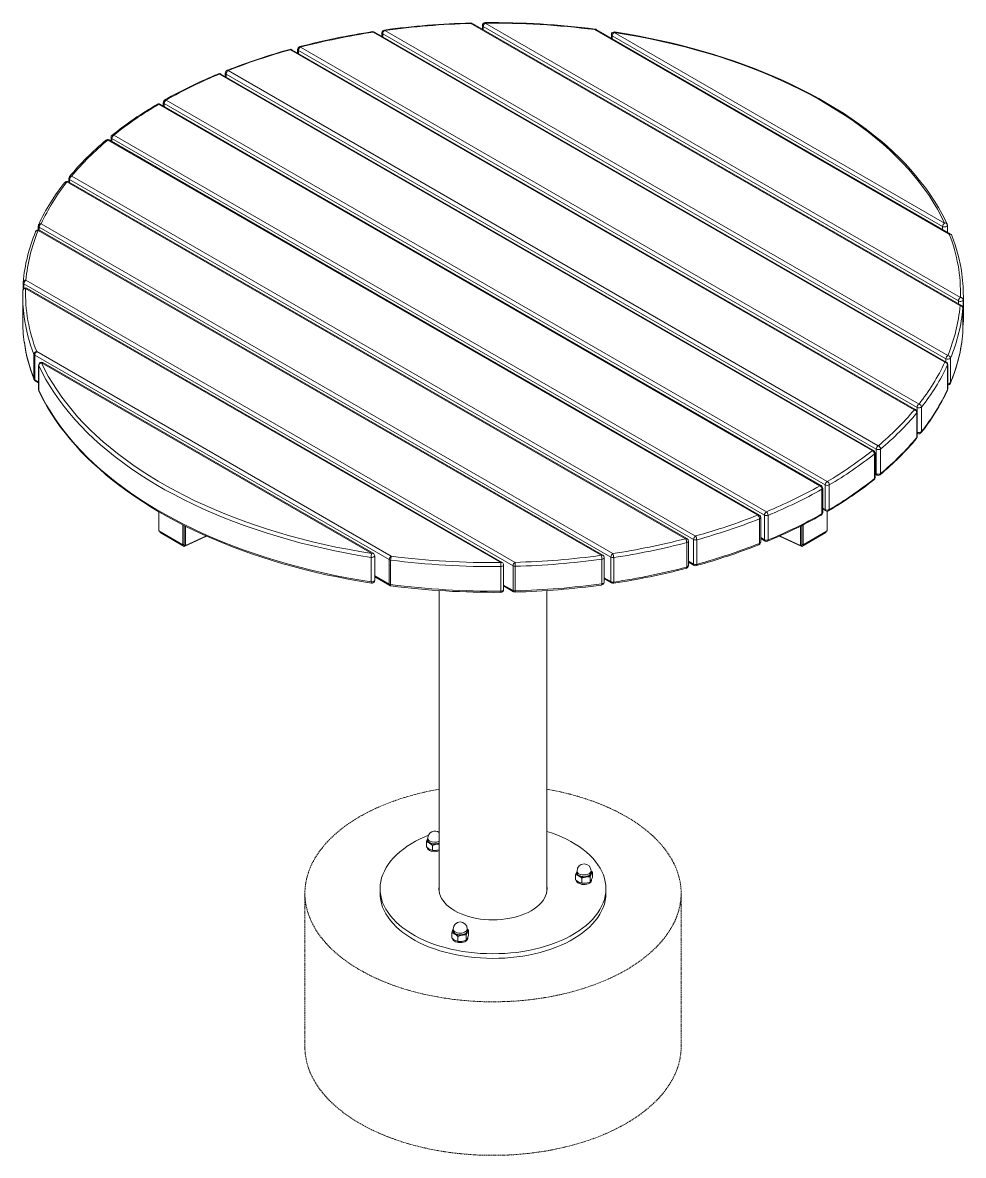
# Model space of a CAD drawing. Header units: millimetres. Extents: x -359 to 3738, y -21 to 3320.
# Drawn here: x 2723 to 3723, y 766 to 1971 of the extents above; entities that cross this region are included whole.
import ezdxf

# ---------------------------------------------------------------- set-up
doc = ezdxf.new("R2010")
doc.units = ezdxf.units.MM
doc.linetypes.add('HIDDEN', pattern=[1.905, 1.27, -0.635])
doc.layers.add('ZANO_R', color=7, linetype='Continuous', lineweight=0)
doc.layers.add('ZANO_R_przerywana', color=7, linetype='HIDDEN', lineweight=0)

msp = doc.modelspace()

# ---------------------------------------------------------------- linework, layer by layer
at = {"layer": 'ZANO_R'}
for p, q in [((3719.7, 1669.9), (3199.9, 1970)), ((3721.2, 1670), (3201.4, 1970.1)), ((3212, 1967.8), (3212, 1964)), ((3718.1, 1674.9), (3212.9, 1966.6)), ((3212.9, 1966.6), (3212.9, 1963.5)), ((3215, 1970.2), (3720.2, 1678.6)), ((3703.7, 1609.8), (3095.8, 1960.7)), ((3705.2, 1609.9), (3097.3, 1960.8)), ((3105.2, 1960), (3105.2, 1956.3)), ((3704.7, 1613.3), (3106.1, 1958.8)), ((3106.1, 1958.8), (3106.1, 1955.7)), ((3108.2, 1962.5), (3706.8, 1616.9)), ((3708.4, 1745.8), (3331.5, 1963.4)), ((3709.9, 1746), (3333, 1963.6)), ((3349.1, 1958), (3349.1, 1954.3)), ((3701.2, 1754.1), (3350, 1956.8)), ((3350, 1956.8), (3350, 1953.7)), ((3352.1, 1960.5), (3703.3, 1757.7)), ((3671.2, 1559.1), (3008, 1942)), ((3672.7, 1559.2), (3009.5, 1942.1)), ((3015.6, 1942.4), (3015.6, 1938.6)), ((3674.1, 1561.5), (3016.5, 1941.1)), ((3016.5, 1941.1), (3016.5, 1938.1)), ((3018.6, 1944.8), (3676.2, 1565.2)), ((3626.4, 1515.6), (2932.6, 1916.1)), ((3627.9, 1515.7), (2934.1, 1916.2)), ((2938.7, 1917.4), (2938.7, 1913.6)), ((3630.7, 1517.2), (2939.6, 1916.1)), ((2939.6, 1916.1), (2939.6, 1913.1)), ((2941.7, 1919.8), (3632.8, 1520.8)), ((3570.8, 1478.3), (2868, 1884)), ((3572.3, 1478.4), (2869.5, 1884.1)), ((2872.8, 1886), (2872.8, 1882.3)), ((3576.5, 1479.1), (2873.7, 1884.8)), ((2873.7, 1884.8), (2873.7, 1881.7)), ((2875.8, 1888.5), (3578.6, 1482.8)), ((3504.9, 1446.9), (2813.7, 1845.9)), ((3506.4, 1447.1), (2815.2, 1846.1)), ((2817.2, 1848.7), (2817.2, 1845)), ((3511.9, 1447), (2818.1, 1847.5)), ((2818.1, 1847.5), (2818.1, 1844.4)), ((2820.2, 1851.2), (3514, 1450.7)), ((2775.4, 1807.7), (3438.6, 1424.8)), ((3428, 1421.9), (2770.4, 1801.5)), ((3429.5, 1422.1), (2771.9, 1801.7)), ((2772.4, 1805.2), (2772.4, 1801.4)), ((3436.5, 1421.1), (2773.2, 1804)), ((2773.2, 1804), (2773.2, 1800.9)), ((3338.4, 1404.3), (2739.8, 1749.8)), ((2739.9, 1754.5), (2739.9, 1750.4)), ((3348.7, 1402.4), (2740.8, 1753.3)), ((2740.8, 1753.3), (2740.8, 1750.2)), ((3339.9, 1404.4), (2741.3, 1750)), ((2742.9, 1757), (3350.8, 1406.1)), ((3701.2, 1751), (3701.2, 1754.1)), ((3706.3, 1748), (3706.3, 1755.3)), ((2723.8, 1694.4), (2723.8, 1687.4)), ((3244.6, 1393.1), (2724.7, 1693.2)), ((2724.7, 1693.2), (2724.7, 1688.2)), ((3231.6, 1396.5), (2726.4, 1688.2)), ((2726.8, 1696.9), (3246.7, 1396.8)), ((3233.1, 1396.7), (2727.9, 1688.3)), ((2723.3, 1680.9), (2723.3, 1654.8)), ((3718.1, 1671.8), (3718.1, 1674.9)), ((3723.2, 1676.1), (3723.2, 1650)), ((3723.3, 1654.8), (3723.3, 1680.9)), ((3722.7, 1641.3), (3722.7, 1667.4)), ((3722.7, 1667.4), (3722.7, 1667.3)), ((3722.7, 1641.2), (3722.7, 1667.3)), ((3723.2, 1650), (3723.3, 1654.8)), ((3722.7, 1641.3), (3722.7, 1641.2)), ((3722.7, 1641), (3722.7, 1641.2)), ((2735.3, 1592), (2735.3, 1618.1)), ((3113, 1399.7), (2736.1, 1617.3)), ((2736.1, 1617.3), (2736.1, 1591.1)), ((2738.2, 1620.9), (3115.1, 1403.3)), ((2740.3, 1606.6), (2740.3, 1580.4)), ((2740.3, 1606.6), (2740.4, 1606.1)), ((2740.4, 1606.1), (2740.4, 1580)), ((3094.5, 1406.3), (2743.3, 1609)), ((3096, 1406.4), (2744.8, 1609.2)), ((3704.7, 1610.2), (3704.7, 1613.3)), ((3706.6, 1580.7), (3706.6, 1606.9)), ((3706.7, 1581.2), (3706.7, 1607.3)), ((3709.7, 1614.1), (3709.7, 1588)), ((2736.1, 1591.1), (2740.3, 1588.7)), ((2736.7, 1589.7), (2740.3, 1587.7)), ((2740.3, 1580.4), (2740.4, 1580)), ((3673.9, 1529.8), (3673.9, 1555.9)), ((3674.1, 1557.6), (3674.1, 1561.5)), ((3674.2, 1530.5), (3674.2, 1556.6)), ((3678.9, 1562), (3678.9, 1535.9)), ((3674.2, 1534.3), (3674.7, 1534)), ((3628.8, 1486), (3628.8, 1512.1)), ((3629.4, 1487), (3629.4, 1513.1)), ((3630.7, 1491), (3630.7, 1517.2)), ((3635.3, 1517.4), (3635.3, 1491.3)), ((3629.4, 1491.8), (3630.7, 1491)), ((3629.4, 1490.8), (3631.3, 1489.7)), ((3572.9, 1448.4), (3572.9, 1474.6)), ((3573.8, 1449.7), (3573.8, 1475.8)), ((3576.5, 1453), (3576.5, 1479.1)), ((3580.7, 1479.1), (3580.7, 1453)), ((2868.2, 1450.6), (2868.2, 1430.2)), ((3511.9, 1420.9), (3511.9, 1447)), ((3515.7, 1446.8), (3515.7, 1420.7)), ((3573.8, 1454.5), (3576.5, 1453)), ((3573.8, 1453.5), (3577.1, 1451.6)), ((3578.4, 1430.2), (3578.4, 1451.2)), ((2893.7, 1415.5), (2893.7, 1436.7)), ((2895.1, 1416.3), (2895.1, 1436)), ((2896.5, 1435.3), (2896.5, 1414.7)), ((3506.6, 1416.9), (3506.6, 1443.1)), ((3507.9, 1418.4), (3507.9, 1444.5)), ((3550.1, 1414.7), (3550.1, 1435.3)), ((3551.5, 1436), (3551.5, 1416.3)), ((3552.9, 1436.7), (3552.9, 1415.5)), ((2868.2, 1430.2), (2893.7, 1415.5)), ((2869.5, 1428.5), (2869.6, 1429.4)), ((2894.9, 1413.8), (2869.5, 1428.5)), ((2918.7, 1424.8), (2894.9, 1413.8)), ((2918.6, 1424.9), (2896.5, 1414.7)), ((3507.9, 1423.2), (3511.9, 1420.9)), ((3507.9, 1422.2), (3512.5, 1419.5)), ((3551.6, 1413.8), (3527.8, 1424.8)), ((3528, 1424.9), (3550.1, 1414.7)), ((3577.1, 1428.5), (3551.6, 1413.8)), ((3552.9, 1415.5), (3578.4, 1430.2)), ((3577.1, 1428.5), (3577, 1429.4)), ((2895.1, 1416.3), (2893.7, 1415.5)), ((2895.1, 1415.5), (2894.4, 1415.9)), ((2894.4, 1415.9), (2896.5, 1414.7)), ((2894.9, 1413.8), (2895.1, 1415.5)), ((3429.2, 1391.8), (3429.2, 1417.9)), ((3431, 1393.3), (3431, 1419.5)), ((3436.5, 1395), (3436.5, 1421.1)), ((3439.9, 1420.8), (3439.9, 1394.6)), ((3550.1, 1414.7), (3552.2, 1415.9)), ((3551.5, 1416.3), (3552.9, 1415.5)), ((3552.2, 1415.9), (3551.5, 1415.5)), ((3551.6, 1413.8), (3551.5, 1415.5)), ((3093.7, 1376), (3093.7, 1402.1)), ((3097.5, 1377.7), (3097.5, 1403.8)), ((3113, 1373.5), (3113, 1399.7)), ((3114.5, 1399.2), (3114.5, 1373.1)), ((3339.1, 1374), (3339.1, 1400.1)), ((3341.4, 1375.7), (3341.4, 1401.8)), ((3348.7, 1376.3), (3348.7, 1402.4)), ((3351.6, 1401.9), (3351.6, 1375.8)), ((3431, 1398.1), (3436.5, 1395)), ((3231.7, 1366.2), (3231.7, 1392.3)), ((3234.6, 1367.9), (3234.6, 1394.1)), ((3244.6, 1367), (3244.6, 1393.1)), ((3246.8, 1392.6), (3246.8, 1366.5)), ((3431, 1397.1), (3437.1, 1393.6)), ((3097.5, 1382.5), (3113, 1373.5)), ((3097.5, 1381.5), (3113.6, 1372.2)), ((3341.4, 1380.5), (3348.7, 1376.3)), ((3341.4, 1379.5), (3349.3, 1374.9)), ((3166.1, 1366.8), (3166.1, 1046.1)), ((3234.6, 1372.7), (3244.6, 1367)), ((3234.6, 1371.7), (3245.2, 1365.6)), ((3280.4, 1046.1), (3280.4, 1366.8)), ((3166.1, 1110.7), (3164.8, 1110.2)), ((3152.5, 1099.5), (3152.5, 1094.1)), ((3154, 1103.1), (3153.7, 1102.7)), ((3154, 1103.1), (3153.7, 1102.7)), ((3154, 1103.5), (3154, 1101.7)), ((3159.1, 1095.7), (3159.1, 1090.4)), ((3311.1, 1064.6), (3311.1, 1059.2)), ((3312.6, 1068.2), (3312.3, 1067.7)), ((3312.6, 1068.2), (3312.3, 1067.7)), ((3312.6, 1068.6), (3312.6, 1066.8)), ((3317.7, 1060.8), (3317.7, 1055.5)), ((3326.6, 1062.2), (3326.6, 1056.8)), ((3327.6, 1066.8), (3327.6, 1068.6)), ((3329, 1067.3), (3327.6, 1068.5)), ((3329, 1067.3), (3329, 1062)), ((3103.3, 1049.7), (3103.3, 1044.8)), ((3327.9, 1059), (3327.8, 1058.8)), ((3328.1, 1058.7), (3328.1, 1059.5)), ((3343.3, 1044.8), (3343.3, 1049.7)), ((3179.5, 1002.8), (3179.5, 997.4)), ((3180.9, 1006.3), (3180.6, 1005.9)), ((3180.6, 1005.9), (3180.9, 1006.3)), ((3180.9, 1006.8), (3180.9, 1004.9)), ((3194.9, 1000.4), (3194.9, 995)), ((3195.9, 1004.9), (3195.9, 1006.8)), ((3197.3, 1005.5), (3195.9, 1006.7)), ((3197.3, 1005.5), (3197.3, 1000.1)), ((3183.4, 994.6), (3182.6, 995)), ((3186, 999), (3186, 993.6)), ((3196.4, 996.9), (3196.4, 997.7))]:
    msp.add_line(p, q, dxfattribs=at)
at = {"layer": 'ZANO_R', "flags": 128}
for points in [[(3331.5, 1963.4), (3331.6, 1963.7), (3331.7, 1963.9), (3331.8, 1963.9), (3331.9, 1963.9)], [(3095.8, 1960.7), (3095.6, 1961), (3095.5, 1961.1), (3095.3, 1961.2), (3095.3, 1961.2)], [(3107.8, 1963), (3107.8, 1963), (3107.9, 1962.9), (3108.1, 1962.8), (3108.2, 1962.5)], [(3352.6, 1961), (3352.5, 1961), (3352.4, 1960.9), (3352.2, 1960.8), (3352.1, 1960.5)], [(3703.3, 1757.7), (3699.7, 1765.1), (3695.7, 1772.5), (3691.4, 1779.8), (3686.8, 1787), (3681.8, 1794.1), (3676.5, 1801.2), (3670.8, 1808.2), (3664.9, 1815.1), (3658.6, 1821.8), (3652, 1828.5), (3645.1, 1835.1), (3637.9, 1841.6), (3630.4, 1848), (3622.6, 1854.2), (3614.5, 1860.3), (3606.1, 1866.3), (3597.5, 1872.2), (3588.6, 1877.9), (3579.4, 1883.5), (3570, 1889), (3560.3, 1894.3), (3550.4, 1899.4), (3540.2, 1904.4), (3529.8, 1909.2), (3519.2, 1913.9), (3508.4, 1918.4), (3497.4, 1922.7), (3486.2, 1926.9), (3474.7, 1930.9), (3463.2, 1934.7), (3451.4, 1938.3), (3439.5, 1941.7), (3427.4, 1945), (3415.1, 1948), (3402.8, 1950.9), (3390.3, 1953.6), (3377.7, 1956.1), (3364.9, 1958.4), (3352.1, 1960.5)], [(3706, 1756.5), (3704.3, 1760.3), (3700.7, 1767.3), (3696.8, 1774.2), (3692.6, 1781.1), (3688.1, 1787.9), (3683.3, 1794.7), (3678.2, 1801.3), (3672.9, 1807.9), (3667.2, 1814.5), (3661.3, 1820.9), (3655.1, 1827.3), (3648.6, 1833.5), (3641.8, 1839.7), (3634.8, 1845.7), (3627.5, 1851.7), (3620, 1857.5), (3612.2, 1863.3), (3604.2, 1868.9), (3595.9, 1874.4), (3587.4, 1879.7), (3578.7, 1885), (3569.7, 1890.1), (3560.5, 1895.1), (3551.1, 1899.9), (3541.5, 1904.6), (3531.7, 1909.2), (3521.7, 1913.6), (3511.6, 1917.9), (3501.2, 1922), (3490.7, 1926), (3480, 1929.8), (3469.1, 1933.5), (3458.1, 1936.9), (3446.9, 1940.3), (3435.6, 1943.5), (3424.1, 1946.5), (3412.6, 1949.3), (3400.9, 1952), (3389.1, 1954.5), (3377.1, 1956.8), (3365.1, 1958.9), (3352.6, 1961)], [(3008, 1942), (3007.7, 1942.2), (3007.5, 1942.4), (3007.3, 1942.4), (3007.2, 1942.4)], [(3017.8, 1945.3), (3017.9, 1945.3), (3018.1, 1945.2), (3018.4, 1945.1), (3018.6, 1944.8)], [(3706.3, 1755.3), (3706.3, 1755.2), (3706.1, 1754.6), (3705.6, 1754.1), (3704.8, 1753.8), (3703.9, 1753.6), (3702.9, 1753.6), (3702, 1753.7), (3701.2, 1754.1)], [(3718.1, 1674.9), (3718.8, 1674.6), (3719.6, 1674.4), (3720.5, 1674.4), (3721.3, 1674.5), (3722.1, 1674.8), (3722.7, 1675.1), (3723.1, 1675.6), (3723.2, 1676.1)], [(3722.7, 1649.1), (3723.1, 1649.5), (3723.2, 1650)], [(3093.7, 1402.1), (3080.8, 1404.2), (3068, 1406.6), (3055.3, 1409.1), (3042.7, 1411.8), (3030.3, 1414.7), (3018, 1417.7), (3005.8, 1421), (2993.8, 1424.5), (2982, 1428.1), (2970.3, 1432), (2958.8, 1436), (2947.6, 1440.1), (2936.5, 1444.5), (2925.6, 1449), (2914.9, 1453.7), (2904.5, 1458.6), (2894.2, 1463.6), (2884.3, 1468.8), (2874.5, 1474.1), (2865, 1479.6), (2855.8, 1485.2), (2846.8, 1491), (2838.1, 1496.9), (2829.7, 1502.9), (2821.6, 1509.1), (2813.8, 1515.3), (2806.2, 1521.7), (2799, 1528.3), (2792, 1534.9), (2785.4, 1541.6), (2779.1, 1548.5), (2773.1, 1555.4), (2767.4, 1562.4), (2762, 1569.5), (2757, 1576.7), (2752.4, 1583.9), (2748, 1591.3), (2744, 1598.7), (2740.4, 1606.1)], [(2743.3, 1609), (2746.9, 1601.6), (2750.9, 1594.3), (2755.2, 1587), (2759.8, 1579.8), (2764.8, 1572.6), (2770.1, 1565.6), (2775.8, 1558.6), (2781.7, 1551.7), (2788, 1544.9), (2794.6, 1538.2), (2801.5, 1531.6), (2808.7, 1525.1), (2816.2, 1518.8), (2824, 1512.5), (2832.1, 1506.4), (2840.5, 1500.4), (2849.1, 1494.6), (2858, 1488.8), (2867.2, 1483.2), (2876.6, 1477.8), (2886.3, 1472.5), (2896.2, 1467.4), (2906.4, 1462.4), (2916.8, 1457.5), (2927.4, 1452.9), (2938.2, 1448.4), (2949.2, 1444), (2960.4, 1439.9), (2971.8, 1435.9), (2983.4, 1432.1), (2995.2, 1428.5), (3007.1, 1425), (3019.2, 1421.8), (3031.4, 1418.7), (3043.8, 1415.8), (3056.3, 1413.1), (3068.9, 1410.7), (3081.7, 1408.4), (3094.5, 1406.3)], [(3706.6, 1606.9), (3706.6, 1607.1), (3706.7, 1607.3)], [(2735.3, 1592), (2735.3, 1591.5), (2735.4, 1591.3)], [(2740.4, 1580), (2744, 1572.5), (2748, 1565.1), (2752.4, 1557.8), (2757, 1550.6), (2762, 1543.4), (2767.4, 1536.3), (2773.1, 1529.3), (2779.1, 1522.3), (2785.4, 1515.5), (2792, 1508.8), (2799, 1502.1), (2806.2, 1495.6), (2813.8, 1489.2), (2821.6, 1482.9), (2829.7, 1476.8), (2838.1, 1470.7), (2846.8, 1464.8), (2855.8, 1459.1), (2865, 1453.5), (2874.5, 1448), (2884.3, 1442.6), (2894.2, 1437.5), (2904.5, 1432.5), (2914.9, 1427.6), (2925.6, 1422.9), (2936.5, 1418.4), (2947.6, 1414), (2958.8, 1409.8), (2970.3, 1405.8), (2982, 1402), (2993.8, 1398.3), (3005.8, 1394.9), (3018, 1391.6), (3030.3, 1388.5), (3042.7, 1385.6), (3055.3, 1382.9), (3068, 1380.4), (3080.8, 1378.1), (3093.7, 1376)], [(2740.4, 1580), (2740.4, 1579.5), (2740.6, 1579.2)], [(2740.6, 1579.2), (2742.3, 1575.5), (2745.9, 1568.5), (2749.8, 1561.5), (2754, 1554.6), (2758.5, 1547.8), (2763.3, 1541.1), (2768.4, 1534.4), (2773.7, 1527.8), (2779.4, 1521.3), (2785.3, 1514.8), (2791.5, 1508.5), (2798, 1502.2), (2804.8, 1496.1), (2811.8, 1490), (2819, 1484), (2826.6, 1478.2), (2834.4, 1472.5), (2842.4, 1466.9), (2850.7, 1461.4), (2859.2, 1456), (2867.9, 1450.7), (2876.9, 1445.6), (2886.1, 1440.6), (2895.4, 1435.8), (2905, 1431.1), (2914.8, 1426.5), (2924.8, 1422.1), (2935, 1417.8), (2945.4, 1413.7), (2955.9, 1409.7), (2966.6, 1405.9), (2977.5, 1402.3), (2988.5, 1398.8), (2999.7, 1395.4), (3011, 1392.3), (3022.5, 1389.3), (3034, 1386.4), (3045.7, 1383.7), (3057.5, 1381.3), (3069.4, 1378.9), (3081.4, 1376.8), (3094, 1374.7)], [(3706.4, 1579.9), (3706.5, 1580.3), (3706.6, 1580.7)], [(3706.7, 1581.2), (3706.6, 1581), (3706.6, 1580.7)], [(3709.6, 1587.2), (3709.6, 1587.5), (3709.7, 1588)], [(3674.2, 1534.5), (3674.4, 1534.2), (3674.7, 1534), (3674.7, 1534)], [(3515.7, 1420.7), (3515.7, 1420.2), (3515.6, 1419.8), (3515.4, 1419.5), (3515.2, 1419.4), (3515.1, 1419.3)], [(3093.7, 1402.1), (3094.7, 1402.1), (3095.6, 1402.2), (3096.5, 1402.5), (3097.1, 1402.9), (3097.4, 1403.5), (3097.5, 1403.8)], [(3341.4, 1401.8), (3341.4, 1401.8), (3341.3, 1401.3), (3341, 1400.9), (3340.5, 1400.6), (3339.8, 1400.3), (3339.1, 1400.1)], [(3234.6, 1394.1), (3234.6, 1393.9), (3234.4, 1393.4), (3234, 1393), (3233.3, 1392.6), (3232.5, 1392.4), (3231.7, 1392.3)], [(3428.7, 1390.4), (3428.9, 1390.5), (3429, 1390.7), (3429.1, 1391), (3429.2, 1391.3), (3429.2, 1391.8)], [(3429.2, 1391.8), (3429.8, 1392), (3430.4, 1392.3), (3430.7, 1392.6), (3430.9, 1393), (3431, 1393.3)], [(3439.9, 1394.6), (3439.9, 1394.2), (3439.8, 1393.8), (3439.7, 1393.5), (3439.5, 1393.4), (3439.4, 1393.3)], [(3093.7, 1376), (3094.7, 1376), (3095.6, 1376.1), (3096.5, 1376.4), (3097.1, 1376.8), (3097.4, 1377.3), (3097.5, 1377.7)], [(3341.4, 1375.7), (3341.4, 1375.7), (3341.3, 1375.2), (3341, 1374.8), (3340.5, 1374.4), (3339.8, 1374.2), (3339.1, 1374)], [(3231.7, 1366.2), (3232.5, 1366.3), (3233.3, 1366.5), (3234, 1366.8), (3234.4, 1367.3), (3234.6, 1367.8), (3234.6, 1367.9)], [(3242.3, 981.3), (3248.7, 982), (3255, 982.9), (3261.2, 984), (3267.4, 985.3), (3273.3, 986.8), (3279.2, 988.4), (3284.8, 990.3), (3290.3, 992.3), (3295.6, 994.5), (3300.7, 996.8), (3305.5, 999.3), (3310.1, 1001.9), (3314.5, 1004.7), (3318.6, 1007.6), (3322.4, 1010.7), (3325.9, 1013.8), (3329.1, 1017.1), (3332, 1020.5), (3334.6, 1023.9), (3336.9, 1027.4), (3338.8, 1031), (3340.4, 1034.6), (3341.7, 1038.3), (3342.5, 1042), (3343.1, 1045.8), (3343.3, 1049.5), (3343.1, 1053.3), (3342.6, 1057), (3341.8, 1060.7), (3340.6, 1064.4), (3339, 1068.1), (3337.1, 1071.6), (3334.9, 1075.2), (3332.4, 1078.6), (3329.5, 1082), (3326.3, 1085.3), (3322.8, 1088.4), (3319.1, 1091.5), (3315, 1094.4), (3310.7, 1097.2), (3306.1, 1099.9), (3301.3, 1102.4), (3296.2, 1104.8), (3291, 1107), (3285.5, 1109), (3280.4, 1110.7)], [(3154.6, 1106.5), (3151, 1105), (3145.9, 1102.7), (3141, 1100.2), (3136.4, 1097.5), (3132.1, 1094.8), (3128, 1091.8), (3124.2, 1088.8), (3120.7, 1085.6), (3117.5, 1082.4), (3114.5, 1079), (3112, 1075.6), (3109.7, 1072.1), (3107.8, 1068.5), (3106.2, 1064.8), (3104.9, 1061.2), (3104, 1057.4), (3103.5, 1053.7), (3103.3, 1050), (3103.4, 1046.2), (3104, 1042.5), (3104.8, 1038.8), (3106, 1035.1), (3107.6, 1031.4), (3109.5, 1027.8), (3111.7, 1024.3), (3114.2, 1020.9), (3117.1, 1017.5), (3120.3, 1014.2), (3123.8, 1011), (3127.5, 1008), (3131.6, 1005.1), (3135.9, 1002.3), (3140.5, 999.6), (3145.3, 997.1), (3150.4, 994.7), (3155.6, 992.5), (3161.1, 990.5), (3166.7, 988.6), (3172.6, 987), (3178.5, 985.5), (3184.6, 984.2), (3190.8, 983), (3197.1, 982.1), (3203.5, 981.4), (3209.9, 980.9), (3216.4, 980.6), (3222.9, 980.5), (3229.4, 980.6), (3235.9, 980.8), (3242.3, 981.3)], [(3152.5, 1099.5), (3155, 1098.6), (3155.8, 1098.2)], [(3166.1, 1097.9), (3166, 1097.8), (3164.5, 1097.4), (3162.9, 1097.1), (3161.2, 1097), (3159.6, 1097.1), (3158, 1097.5), (3156.6, 1098), (3155.4, 1098.7), (3154.5, 1099.5), (3153.9, 1100.4), (3153.7, 1101.3), (3153.8, 1102.3), (3154, 1102.6)], [(3154, 1101.7), (3154, 1101.6), (3154.2, 1100.6), (3154.7, 1099.7), (3155.6, 1099), (3156.8, 1098.3), (3158.1, 1097.8), (3159.6, 1097.5), (3161.2, 1097.3), (3162.9, 1097.4), (3164.4, 1097.7), (3165.8, 1098.2), (3166.1, 1098.3)], [(3155.8, 1098.2), (3158.3, 1096.4), (3159.1, 1095.7)], [(3159.1, 1095.7), (3161.2, 1096.5), (3163.5, 1097)], [(3155.8, 1091.7), (3155, 1092.2), (3152.5, 1094.1)], [(3157.5, 1090.9), (3157.1, 1091), (3155.8, 1091.7)], [(3159.1, 1090.4), (3158.3, 1090.6), (3155.8, 1091.7)], [(3166.1, 1091.1), (3165.8, 1091), (3163.5, 1090.5)], [(3311.1, 1064.6), (3312.7, 1064.1), (3314.4, 1063.3)], [(3322.1, 1062.2), (3320.4, 1062.1), (3318.7, 1062.1), (3317.1, 1062.4), (3315.6, 1062.9), (3314.4, 1063.5), (3313.4, 1064.3), (3312.7, 1065.2), (3312.4, 1066)], [(3327.6, 1068.6), (3327.5, 1068.1), (3327.1, 1067.2), (3326.4, 1066.3), (3325.5, 1065.6), (3324.2, 1065), (3322.8, 1064.6), (3321.2, 1064.3), (3319.6, 1064.3), (3318, 1064.4), (3316.5, 1064.8), (3315.1, 1065.3), (3314, 1066), (3313.2, 1066.8), (3312.7, 1067.7), (3312.6, 1068.6)], [(3312.6, 1066.8), (3312.6, 1066.3), (3312.9, 1065.4), (3313.6, 1064.6), (3314.6, 1063.8), (3315.8, 1063.2), (3317.2, 1062.7), (3318.8, 1062.5), (3320.4, 1062.4), (3322, 1062.6)], [(3322.1, 1062.1), (3318.7, 1061.2), (3317.7, 1060.8)], [(3322, 1062.6), (3323.5, 1062.9), (3324.9, 1063.4), (3326, 1064.1), (3326.8, 1064.9), (3327.4, 1065.8), (3327.6, 1066.7), (3327.6, 1066.8)], [(3327.8, 1066), (3327.6, 1065.6), (3327.1, 1064.6), (3326.2, 1063.8), (3325, 1063.1), (3323.6, 1062.6), (3322.1, 1062.2)], [(3326.6, 1062.2), (3323.3, 1062.2), (3322.1, 1062.1)], [(3326.6, 1062.2), (3327.2, 1063.9), (3327.8, 1065.4)], [(3329, 1062), (3328.4, 1060.3), (3327.8, 1058.8)], [(3166.1, 1053.4), (3166, 1052.3), (3165.8, 1049.7), (3166, 1047.1), (3166.5, 1044.5), (3167.4, 1041.9), (3168.6, 1039.4), (3170.2, 1037), (3172.1, 1034.6), (3174.3, 1032.3), (3176.9, 1030.2), (3179.7, 1028.1), (3182.7, 1026.2), (3186, 1024.5), (3189.6, 1022.8), (3193.4, 1021.4), (3197.3, 1020.1), (3201.4, 1019), (3205.6, 1018.1), (3210, 1017.4), (3214.4, 1016.9), (3218.9, 1016.6), (3223.4, 1016.5), (3227.9, 1016.7), (3232.4, 1017)], [(3166.1, 1048.5), (3166, 1047.4), (3166, 1047.3)], [(3232.4, 1017), (3236.8, 1017.5), (3241.2, 1018.2), (3245.4, 1019.1), (3249.5, 1020.2), (3253.4, 1021.5), (3257.2, 1022.9), (3260.7, 1024.5), (3264, 1026.3), (3267.1, 1028.2), (3269.9, 1030.3), (3272.4, 1032.5), (3274.6, 1034.7), (3276.5, 1037.1), (3278, 1039.6), (3279.2, 1042.1), (3280.1, 1044.6), (3280.6, 1047.2), (3280.8, 1049.8), (3280.6, 1052.4), (3280.4, 1053.4)], [(3280.6, 1047.3), (3280.6, 1047.5), (3280.4, 1048.5)], [(3328.1, 1058.7), (3328, 1058.2), (3327.6, 1057.2), (3326.9, 1056.3), (3325.8, 1055.5), (3324.5, 1054.9), (3322.9, 1054.4), (3321.3, 1054.1), (3319.5, 1054.1), (3317.8, 1054.3), (3316.2, 1054.7), (3314.8, 1055.2), (3313.6, 1056), (3312.8, 1056.8), (3312.2, 1057.8), (3312.1, 1058.3)], [(3317.7, 1055.5), (3316.1, 1056), (3314.4, 1056.8)], [(3317.7, 1055.5), (3318.7, 1055.4), (3322.1, 1055.6)], [(3322.7, 1055.7), (3321.3, 1055.5), (3320.8, 1055.4)], [(3322.1, 1055.6), (3323.3, 1055.8), (3326.6, 1056.8)], [(3103.3, 1044.8), (3103.4, 1041.3), (3104, 1037.6), (3104.8, 1033.9), (3106, 1030.2), (3107.6, 1026.5), (3109.5, 1022.9), (3111.7, 1019.4), (3114.2, 1016), (3117.1, 1012.6), (3120.3, 1009.3), (3123.8, 1006.1), (3127.5, 1003.1), (3131.6, 1000.2), (3135.9, 997.4), (3140.5, 994.7), (3145.3, 992.2), (3150.4, 989.8), (3155.6, 987.6), (3161.1, 985.6), (3166.7, 983.7), (3172.6, 982.1), (3178.5, 980.6), (3184.6, 979.3), (3190.8, 978.2), (3197.1, 977.2), (3203.5, 976.5), (3209.9, 976), (3216.4, 975.7), (3222.9, 975.6), (3229.4, 975.7), (3235.9, 975.9), (3242.3, 976.4)], [(3242.3, 976.4), (3248.7, 977.1), (3255, 978), (3261.2, 979.1), (3267.4, 980.4), (3273.3, 981.9), (3279.2, 983.5), (3284.8, 985.4), (3290.3, 987.4), (3295.6, 989.6), (3300.7, 991.9), (3305.5, 994.4), (3310.1, 997), (3314.5, 999.8), (3318.6, 1002.7), (3322.4, 1005.8), (3325.9, 1008.9), (3329.1, 1012.2), (3332, 1015.6), (3334.6, 1019), (3336.9, 1022.5), (3338.8, 1026.1), (3340.4, 1029.7), (3341.7, 1033.4), (3342.5, 1037.1), (3343.1, 1040.9), (3343.3, 1044.6), (3343.3, 1044.8)], [(3179.5, 1002.8), (3180.3, 1005.2), (3180.6, 1005.9)], [(3179.5, 1002.8), (3181.1, 1002.3), (3182.7, 1001.5)], [(3195.9, 1005.8), (3196.1, 1005), (3196, 1004), (3195.6, 1003.1), (3194.8, 1002.2), (3193.8, 1001.5), (3192.4, 1000.9), (3190.9, 1000.5), (3189.3, 1000.3), (3187.6, 1000.3), (3186, 1000.5), (3184.4, 1000.9), (3183.1, 1001.4), (3182, 1002.2), (3181.2, 1003), (3180.7, 1004), (3180.6, 1004.9), (3180.9, 1005.9), (3180.9, 1005.9)], [(3195.6, 1005.6), (3195, 1004.8), (3194.1, 1004), (3193, 1003.3), (3191.6, 1002.8), (3190.1, 1002.5), (3188.4, 1002.4), (3186.8, 1002.5), (3185.3, 1002.8), (3183.9, 1003.3), (3182.7, 1003.9), (3181.8, 1004.7), (3181.2, 1005.6), (3180.9, 1006.5), (3180.9, 1006.8)], [(3180.9, 1004.9), (3181, 1004.2), (3181.4, 1003.3), (3182.2, 1002.5), (3183.3, 1001.8), (3184.6, 1001.2), (3186, 1000.8), (3187.6, 1000.6), (3189.3, 1000.6), (3190.8, 1000.8), (3192.3, 1001.2), (3193.6, 1001.8), (3194.6, 1002.5), (3195.4, 1003.4), (3195.8, 1004.3), (3195.9, 1004.9)], [(3186, 999), (3188.2, 999.7), (3190.4, 1000.3)], [(3194.9, 1000.4), (3195.8, 1002.8), (3196.1, 1003.5)], [(3195.9, 1006.8), (3195.9, 1006.6), (3195.6, 1005.6)], [(3196.1, 1003.5), (3197, 1005.1), (3197.3, 1005.5)], [(3197.3, 1000.1), (3197, 999.3), (3196.1, 997)], [(3196.1, 995.7), (3195.5, 994.8), (3194.5, 993.9), (3193.3, 993.2), (3191.8, 992.7), (3190.2, 992.4), (3188.4, 992.3), (3186.7, 992.4), (3185.1, 992.7), (3183.6, 993.2), (3182.3, 993.9), (3181.3, 994.7), (3180.7, 995.6), (3180.4, 996.6), (3180.4, 996.9)], [(3186, 993.6), (3184.4, 994.1), (3182.7, 994.9)], [(3191.1, 993.9), (3190.2, 993.7), (3189.1, 993.6)], [(3194.9, 995), (3192.7, 994.2), (3190.4, 993.7)], [(3196.1, 997), (3195.8, 996.4), (3194.9, 995)], [(3196.4, 998.2), (3196.4, 998), (3196.1, 997)], [(3196.4, 996.9), (3196.4, 996.7), (3196.1, 995.7)]]:
    msp.add_lwpolyline(points, dxfattribs=at)
at = {"layer": 'ZANO_R'}
for centre, radius, start, end in [((3222.5, 1124.8), 846, 91.5361, 97.7919), ((3222.5, 1127.6), 842.7, 91.5349, 97.793), ((3199.9, 1967.5), 3, 60.0027, 91.5583), ((3198.6, 1970.1), 1.27, 355.8663, 21.0332), ((3200.8, 1968.7), 1.51, 65.6938, 125.6163), ((3215, 1967.8), 3, 90.5537, 180), ((3213.4, 1967.9), 1.48, 184.9716, 246.348), ((3217.5, 1966.4), 4.61, 122.6059, 177.3942), ((3223.6, 1118.5), 852.4, 82.7012, 90.5794), ((3211.6, 1970.3), 3.38, 358.3473, 7.6862), ((3223.5, 1120.5), 849.8, 82.7033, 90.5775), ((3331.5, 1961), 3, 60.0027, 82.664), ((3210.7, 1203.2), 766.8, 98.6561, 104.5694), ((3211, 1204.5), 764.9, 98.6604, 104.5646), ((3095.8, 1958.2), 3, 60.0027, 98.7126), ((3096.7, 1959.5), 1.51, 65.6945, 125.6157), ((3108.2, 1960), 3, 97.8243, 180), ((3106.7, 1960.2), 1.5, 185.5527, 245.7664), ((3110.7, 1958.6), 4.61, 122.6057, 177.3944), ((3332.4, 1962.2), 1.51, 65.6953, 125.6149), ((3352.1, 1958), 3, 81.1951, 180), ((3350.5, 1958.1), 1.45, 184.2352, 247.0836), ((3354.6, 1956.6), 4.61, 122.606, 177.394), ((3180.9, 1312.5), 653.4, 105.417, 111.5744), ((3181.8, 1312.4), 653.2, 105.4295, 111.5613), ((3008, 1939.5), 3, 60.0027, 105.508), ((3008.9, 1940.7), 1.51, 65.6943, 125.6158), ((3018.6, 1942.4), 3, 104.6236, 180), ((3017, 1942.5), 1.46, 184.4695, 246.8508), ((3021.1, 1940.9), 4.61, 122.6059, 177.3944), ((3133.6, 1427.5), 529.1, 112.4681, 119.3532), ((3135.1, 1426.9), 529.5, 112.4895, 119.3305), ((2932.6, 1913.6), 3, 60.0027, 112.6011), ((2931.8, 1915.3), 1.16, 43.5323, 105.4903), ((2933.5, 1914.9), 1.51, 65.6943, 125.6157), ((2941.7, 1917.4), 3, 111.6473, 180), ((2940.2, 1917.5), 1.48, 185.0578, 246.261), ((2944.2, 1915.9), 4.61, 122.6058, 177.3944), ((2940.9, 1919.1), 1.12, 41.7909, 104.2101), ((3073.5, 1530.7), 409.6, 120.3624, 128.5418), ((3075.2, 1530.7), 409.6, 120.3916, 128.5103), ((2868, 1881.5), 3, 60.0027, 120.5495), ((2867.1, 1882.8), 1.46, 53.4136, 116.5571), ((2868.9, 1882.8), 1.51, 65.6946, 125.6156), ((2875.8, 1886), 3, 119.4512, 180), ((2874.3, 1886.2), 1.51, 185.6544, 245.6662), ((2878.3, 1884.6), 4.61, 122.6059, 177.3944), ((2874.9, 1887.3), 1.48, 53.7157, 113.6864), ((3007.7, 1610.4), 306.2, 129.7683, 140.0226), ((3009.1, 1611.4), 305.2, 129.7996, 139.9869), ((2813.7, 1843.5), 3, 60.0027, 130.0201), ((2812.9, 1844.3), 1.85, 62.9141, 126.071), ((2814.6, 1844.7), 1.51, 65.6943, 125.6158), ((2820.2, 1848.7), 3, 128.6795, 180), ((2818.6, 1848.9), 1.47, 184.7218, 246.5987), ((2822.7, 1847.3), 4.61, 122.6057, 177.3944), ((2819.3, 1849.6), 1.84, 62.5223, 124.0499), ((2774.6, 1805.7), 2.15, 69.5207, 136.375), ((2777.8, 1803.8), 4.61, 122.6059, 177.3941), ((2946.2, 1659.9), 227.3, 141.6429, 155.0462), ((2946.8, 1662), 224.9, 141.659, 155.0228), ((2770.4, 1799.1), 3, 60.0027, 141.9416), ((2769.7, 1799.5), 2.19, 70.503, 138.0285), ((2771.3, 1800.3), 1.51, 65.6953, 125.6149), ((2775.4, 1805.2), 3, 140.2191, 180), ((2773.8, 1805.3), 1.48, 184.982, 246.3376), ((2902.7, 1679.4), 179.5, 157.3661, 175.1307), ((2902.4, 1681.9), 176.2, 157.35, 175.1395), ((2739.8, 1747.4), 3, 60.0027, 157.5919), ((2739.2, 1747.4), 2.45, 76.4386, 153.9722), ((2740.7, 1748.6), 1.51, 65.6939, 125.6163), ((2742.9, 1754.5), 3, 155.3052, 180), ((2741.4, 1754.6), 1.43, 183.9312, 247.3903), ((2742.4, 1754.6), 2.49, 76.9716, 150.4214), ((2745.4, 1753.1), 4.61, 122.6056, 177.3947), ((3705.8, 1753.8), 4.61, 122.606, 177.394), ((3703.9, 1755.4), 2.4, 28.2931, 104.6265), ((3703.3, 1755.3), 3, 0, 24.9285), ((3709.3, 1744.6), 1.51, 65.6953, 125.6149), ((3708.9, 1743.3), 2.55, 26.3628, 101.5453), ((3548.3, 1682.9), 172, 358.5418, 21.4383), ((3708.4, 1743.4), 3, 21.1219, 60.0027), ((3547.6, 1680.4), 175.6, 7.7248, 21.3867), ((3555.8, 1680.9), 167.5, 358.3525, 7.8376), ((2726.4, 1685.7), 3, 60.0027, 178.3388), ((2726.1, 1685.5), 2.74, 84.1235, 173.6841), ((2726.8, 1694.4), 3, 175.3333, 180), ((2725.3, 1694.6), 1.49, 185.3652, 245.9544), ((2726.5, 1694.2), 2.71, 83.1541, 169.6736), ((2729.3, 1693), 4.61, 122.6058, 177.3945), ((2898.3, 1683.8), 172, 178.5419, 201.4383), ((2727.2, 1687), 1.51, 65.6934, 125.6168), ((2890.8, 1680.9), 167.5, 178.3525, 187.8376), ((3722.7, 1674.7), 4.61, 122.6059, 177.3942), ((3720.4, 1675.8), 2.8, 6.3794, 94.4849), ((3544.2, 1684.8), 176.2, 337.3499, 355.1396), ((3546.1, 1682.4), 177.3, 337.3499, 355.1395), ((3720.6, 1668.6), 1.51, 65.6938, 125.6163), ((3719.9, 1667), 2.85, 6.4109, 93.2166), ((3719.7, 1667.4), 3, 0, 60.0027), ((2891, 1654.8), 167.7, 180.0117, 188.2321), ((2901, 1682.6), 177.9, 187.9295, 201.2765), ((3543.9, 1656.3), 179.5, 337.3662, 355.1305), ((3546.1, 1656.2), 177.3, 337.3499, 355.1395), ((3720.2, 1650), 3, 327.0951, 358.3388), ((3719.7, 1641.3), 3, 355.3333, 0), ((2901.7, 1656.7), 178.5, 188.3313, 201.2552), ((2897.2, 1654.8), 173.8, 188.0294, 201.4448), ((2738.4, 1617.8), 3.18, 94.1528, 173.8269), ((2736.9, 1618.8), 1.78, 204.3665, 242.799), ((2740.7, 1617), 4.61, 122.6056, 177.3944), ((3709.3, 1613.1), 4.61, 122.6057, 177.3944), ((3706.5, 1613.7), 3.2, 6.1275, 85.2186), ((2743.3, 1606.6), 3, 60.0027, 180), ((2743.6, 1605.8), 3.26, 96.0416, 173.9775), ((2744.2, 1607.8), 1.51, 65.6935, 125.6166), ((3499.8, 1704.7), 224.9, 321.6589, 335.0228), ((3501.4, 1702.4), 226.3, 321.659, 335.0227), ((3704.5, 1608.5), 1.51, 65.6945, 125.6157), ((3703.3, 1606.5), 3.25, 6.0325, 84.078), ((3706.7, 1616.6), 3.9, 238.4427, 320.119), ((3703.7, 1607.3), 3, 0, 60.0027), ((2736.9, 1592.7), 1.78, 204.3665, 242.799), ((2738.2, 1592.3), 3, 201.1219, 240.0027), ((2737.5, 1590.9), 1.44, 172.7466, 235.9427), ((2743.3, 1580.4), 3, 180, 204.9285), ((3500.3, 1675.8), 227.3, 321.643, 335.0461), ((3501.4, 1676.3), 226.3, 321.659, 335.0227), ((3703.7, 1581.2), 3, 335.3052, 0), ((3707, 1589.9), 3.29, 263.2083, 323.9344), ((3706.8, 1588.4), 3, 267.5508, 337.5919), ((3437.5, 1755.3), 305.2, 309.7996, 319.9869), ((3438.8, 1753.3), 307.1, 309.7996, 319.9868), ((3672.1, 1557.9), 1.51, 65.6943, 125.6158), ((3670.3, 1555.6), 3.64, 5.0413, 75.3537), ((3671.2, 1556.6), 3, 0, 60.0027), ((3673.1, 1556.7), 1.17, 318.3074, 358.6161), ((3678.7, 1561.3), 4.61, 122.6059, 177.3944), ((3676.1, 1565.2), 4.21, 240.5747, 311.4493), ((3675.3, 1561.7), 3.59, 5.1888, 76.4855), ((3671.2, 1530.5), 3, 320.2191, 0), ((3673.1, 1530.5), 1.17, 318.3074, 358.6161), ((3676.1, 1539.1), 4.22, 243.3596, 311.3586), ((3676.2, 1536.6), 3, 240.0027, 321.9416), ((3677.1, 1535.9), 1.81, 322.6114, 1.1637), ((3635.3, 1516.9), 4.61, 122.6058, 177.3944), ((3631.3, 1517.1), 4.01, 3.9673, 67.5836), ((3438.9, 1725.3), 306.2, 309.7683, 320.0226), ((3438.8, 1727.2), 307.1, 309.7996, 319.9868), ((3672.1, 1529.7), 1.79, 321.0675, 1.3117), ((3371.4, 1836.1), 409.6, 300.3916, 308.5102), ((3372.3, 1834.6), 412.1, 300.3916, 308.5102), ((3627.3, 1514.3), 1.51, 65.6943, 125.6157), ((3624.8, 1511.8), 4.07, 3.8012, 66.3938), ((3626.4, 1513.1), 3, 0, 60.0027), ((3628.1, 1513.2), 1.31, 304.4935, 357.0607), ((3632.8, 1521.1), 4.44, 241.8548, 304.2134), ((3581.1, 1478.9), 4.61, 122.6059, 177.3944), ((3576.2, 1478.9), 4.57, 2.6858, 58.0441), ((3373.1, 1805), 409.5, 300.3622, 308.5421), ((3372.3, 1808.4), 412.1, 300.3916, 308.5102), ((3626.4, 1487), 3, 308.6795, 0), ((3627.2, 1485.9), 1.63, 310.9342, 3.4431), ((3628.1, 1487.1), 1.31, 304.4935, 357.0607), ((3632.8, 1494.9), 4.44, 241.8548, 304.2134), ((3632.2, 1490.9), 1.5, 174.2603, 234.4279), ((3632.8, 1492.3), 3, 240.0027, 310.0201), ((3633.7, 1491.2), 1.65, 311.9957, 3.1739), ((3311.5, 1939.9), 529.5, 292.4895, 299.3305), ((3312, 1939), 532.7, 292.4895, 299.3305), ((3571.7, 1477), 1.51, 65.6946, 125.6156), ((3568.3, 1474.4), 4.66, 2.5255, 56.74), ((3570.8, 1475.8), 3, 0, 60.0027), ((3572.4, 1475.9), 1.45, 292.0569, 355.7754), ((3578.6, 1483.2), 4.6, 242.5773, 297.7887), ((3264.8, 2054.4), 653.1, 285.4294, 291.5613), ((3505.7, 1445.7), 1.51, 65.6943, 125.6158), ((3501, 1442.9), 5.58, 1.3818, 45.9634), ((3504.9, 1444.5), 3, 0, 60.0027), ((3516.5, 1446.8), 4.61, 122.6057, 177.3944), ((3514, 1451.2), 4.69, 242.9004, 291.7784), ((3510.3, 1446.7), 5.43, 1.5176, 47.4366), ((3312.9, 1908.2), 529.1, 292.4681, 299.3532), ((3312, 1912.8), 532.7, 292.4895, 299.3305), ((3570.8, 1449.7), 3, 299.4512, 0), ((3571.5, 1448.3), 1.43, 303.7599, 7.48), ((3572.4, 1449.8), 1.45, 292.0569, 355.7754), ((3578.6, 1457), 4.6, 242.5773, 297.7887), ((3578, 1452.8), 1.53, 174.8875, 233.8), ((3578.6, 1454.2), 3, 240.0027, 300.5495), ((3579.2, 1452.8), 1.52, 305.9361, 5.4594), ((3265.1, 2054.2), 657.1, 285.4295, 291.5613), ((3506.1, 1444.8), 1.74, 283.8511, 351.4675), ((3235.6, 2162.3), 764.9, 278.6604, 284.5647), ((3428.9, 1420.7), 1.51, 65.6953, 125.6149), ((3421.8, 1417.8), 7.4, 0.5247, 33.5839), ((3428, 1419.5), 3, 0, 60.0027), ((3441.1, 1420.9), 4.61, 122.6059, 177.3941), ((3432.8, 1420.7), 7.07, 0.616, 35.2943), ((3235.7, 2162.7), 769.6, 278.6604, 284.5646), ((3429, 1419.9), 2.02, 275.9012, 347.7201), ((3438.6, 1425.3), 4.69, 242.9065, 285.8646), ((3265.7, 2023.2), 653.4, 285.4171, 291.5744), ((3265.1, 2028.1), 657.1, 285.4295, 291.5613), ((3504.9, 1418.4), 3, 291.6473, 0), ((3505.2, 1416.7), 1.36, 303.3482, 9.6194), ((3506.1, 1418.6), 1.74, 283.8511, 351.4675), ((3514, 1425), 4.69, 242.9004, 291.7784), ((3513.3, 1420.7), 1.48, 173.7027, 234.9857), ((3514, 1422.1), 3, 240.0027, 292.6011), ((3105.1, 1402.1), 11.4, 158.7469, 179.8926), ((3095.4, 1405), 1.51, 65.6935, 125.6166), ((3094.5, 1403.8), 3, 0, 60.0027), ((3117.6, 1399.5), 4.61, 122.6056, 177.3944), ((3114.9, 1403.2), 3.98, 241.2498, 263.5555), ((3128, 1399.2), 13.5, 162.1236, 179.9499), ((3223, 2247.2), 854.9, 262.7033, 270.5775), ((3223, 2246.3), 849.8, 262.7033, 270.5775), ((3224.1, 2239.2), 842.7, 271.5348, 277.793), ((3224.1, 2240.1), 847.8, 271.5348, 277.793), ((3339.3, 1403), 1.51, 65.6939, 125.6163), ((3326.3, 1400.1), 12.7, 0.0683, 19.0083), ((3338.4, 1401.8), 3, 0, 60.0027), ((3353.3, 1402.2), 4.61, 122.6056, 177.3947), ((3350.8, 1406.5), 4.6, 242.6378, 279.6955), ((3340, 1401.9), 11.5, 0.1028, 21.0443), ((3232.5, 1395.3), 1.51, 65.6934, 125.6168), ((3058.4, 1392.3), 173.3, 359.9968, 1.3797), ((3231.6, 1394.1), 3, 0, 60.0027), ((3249.2, 1392.9), 4.61, 122.6058, 177.3945), ((3246.6, 1397), 4.39, 242.1013, 272.7181), ((3185.2, 1392.6), 61.7, 359.992, 3.8784), ((3235.9, 2132.6), 766.8, 278.6562, 284.5693), ((3235.7, 2136.6), 769.6, 278.6604, 284.5646), ((3428, 1393.3), 3, 284.6236, 0), ((3438.6, 1399.2), 4.69, 242.9065, 285.8646), ((3437.9, 1394.8), 1.48, 173.7041, 234.9852), ((3438.6, 1396.2), 3, 240.0027, 285.508), ((3095.2, 1375.7), 1.52, 167.9058, 219.7609), ((3094.5, 1377.7), 3, 261.1951, 0), ((3114.9, 1377), 3.98, 241.2498, 263.5555), ((3114.4, 1373.4), 1.44, 172.7466, 235.9427), ((3224.1, 2214), 847.8, 271.5348, 277.793), ((3338.4, 1375.7), 3, 277.8243, 0), ((3337.5, 1373.7), 1.61, 323.3641, 11.566), ((3350.8, 1380.4), 4.6, 242.6378, 279.6955), ((3350.1, 1376.1), 1.44, 172.7442, 235.9433), ((3350.8, 1377.5), 3, 240.0027, 278.7126), ((3350.1, 1375.5), 1.53, 320.5179, 12.0549), ((3115.1, 1374.8), 3, 240.0027, 262.664), ((3116.1, 1372.7), 1.67, 168.7674, 214.948), ((3223, 2221.1), 854.9, 262.7033, 270.5775), ((3223, 2217.3), 852.4, 262.7011, 270.5795), ((3231.6, 1367.9), 3, 270.5537, 0), ((3214.3, 1365.8), 17.4, 356.9544, 1.1293), ((3246.6, 1370.9), 4.39, 242.1013, 272.7181), ((3246.2, 1366.9), 1.61, 176.41, 232.2775), ((3246.7, 1368.2), 3, 240.0027, 271.5583), ((3224.1, 2210.9), 846, 271.5361, 277.792), ((3240.6, 1366.1), 6.25, 351.4778, 3.1406), ((3161.5, 1103.5), 7.5, 51.2709, 180), ((3178.1, 1091.6), 26.8, 155.6564, 162.8872), ((3157, 1101.5), 3.52, 160.5386, 249.2579), ((3157.6, 1103.8), 3.71, 185.1303, 246.1898), ((3161.4, 1109.1), 12.3, 242.6427, 279.7712), ((3161.5, 1110.7), 11.6, 242.5756, 293.8017), ((3161.9, 1108.1), 11.3, 278.4343, 292.2971), ((3165.8, 1084), 13.2, 88.3072, 99.7149), ((3157.5, 1094.1), 4.09, 191.3786, 245.5854), ((3161.5, 1101.4), 12.4, 242.6328, 292.1132), ((3160.9, 1108.1), 17.8, 264.1669, 278.5724), ((3161.8, 1101.8), 11.5, 277.8093, 292.1792), ((3320.1, 1068.6), 7.5, 0, 180), ((3336.7, 1056.7), 26.8, 155.6572, 162.8872), ((3315.6, 1066.6), 3.52, 160.5391, 249.2579), ((3315, 1066.6), 2.66, 155.688, 192.5434), ((3305.2, 1047.7), 18.1, 46.4197, 59.4067), ((3320, 1074.2), 12.3, 242.6428, 279.7711), ((3321.7, 1069.4), 7.3, 273.4333, 326.5613), ((3325.2, 1066.6), 2.85, 335.0792, 34.1991), ((3325.1, 1066.6), 2.69, 348.83, 24.8058), ((3336.9, 1061.2), 10.1, 142.3964, 155.6678), ((3323.6, 1072.3), 18.1, 226.4196, 239.4067), ((3319.1, 1065), 9.49, 239.2525, 256.4264), ((3318.6, 1063), 10.1, 322.3958, 335.6688), ((3188.4, 1006.8), 7.5, 0, 180), ((3184, 1004.7), 3.52, 160.5391, 249.258), ((3173.5, 985.9), 18.1, 46.4197, 59.4067), ((3188.4, 1012.4), 12.3, 242.6428, 279.7711), ((3190, 1007.5), 7.3, 273.4335, 326.5611), ((3193.1, 982.7), 17.8, 84.1668, 98.5722), ((3193.5, 1004.7), 2.85, 335.0787, 34.1998), ((3191.9, 1010.5), 18.1, 226.4197, 239.4067), ((3187.8, 1011.3), 17.8, 264.1669, 278.5721)]:
    msp.add_arc(centre, radius, start, end, dxfattribs=at)
at = {"layer": 'ZANO_R_przerywana'}
for p, q in [((3023.3, 1044.8), (3023.3, 881.5)), ((3423.3, 881.5), (3423.3, 1044.8))]:
    msp.add_line(p, q, dxfattribs=at)
at = {"layer": 'ZANO_R_przerywana', "flags": 128}
for points in [[(3166.1, 1155.5), (3158.5, 1154.1), (3150.6, 1152.4), (3142.9, 1150.6), (3135.3, 1148.5), (3127.8, 1146.3), (3120.6, 1143.9), (3113.5, 1141.3), (3106.6, 1138.6), (3099.9, 1135.7), (3093.4, 1132.6), (3087.1, 1129.4), (3081.1, 1126), (3075.3, 1122.5), (3069.8, 1118.9), (3064.6, 1115.1), (3059.6, 1111.2), (3055, 1107.2), (3050.6, 1103.1), (3046.5, 1098.8), (3042.8, 1094.5), (3039.3, 1090.1), (3036.2, 1085.6), (3033.4, 1081.1), (3030.9, 1076.4), (3028.8, 1071.8), (3027, 1067), (3025.6, 1062.3), (3024.5, 1057.5), (3023.8, 1052.7), (3023.4, 1047.8), (3023.3, 1043), (3023.6, 1038.2), (3024.3, 1033.4), (3025.3, 1028.5), (3026.7, 1023.8), (3028.4, 1019), (3030.4, 1014.4), (3032.8, 1009.7)], [(3032.8, 1009.7), (3035.5, 1005.1), (3038.5, 1000.6), (3041.9, 996.2), (3045.6, 991.9), (3049.6, 987.6), (3053.9, 983.5), (3058.5, 979.4), (3063.4, 975.5), (3068.6, 971.7), (3074, 968), (3079.7, 964.5), (3085.7, 961.1), (3091.8, 957.8), (3098.3, 954.7), (3104.9, 951.8), (3111.8, 949), (3118.8, 946.4), (3126.1, 943.9), (3133.5, 941.7), (3141, 939.6), (3148.7, 937.7), (3156.6, 936), (3164.5, 934.5), (3172.6, 933.2), (3180.7, 932), (3188.9, 931.1), (3197.2, 930.4), (3205.6, 929.8), (3213.9, 929.5), (3222.3, 929.4), (3230.7, 929.5), (3239, 929.7), (3247.4, 930.2), (3255.7, 930.9), (3263.9, 931.8), (3272.1, 932.9), (3280.1, 934.1), (3288.1, 935.6), (3296, 937.3), (3303.7, 939.1), (3311.3, 941.2), (3318.8, 943.4), (3326, 945.8), (3333.1, 948.4), (3340, 951.1), (3346.7, 954), (3353.2, 957.1), (3359.5, 960.3), (3365.5, 963.6), (3371.2, 967.2), (3376.8, 970.8), (3382, 974.6), (3386.9, 978.5), (3391.6, 982.5), (3396, 986.6), (3400.1, 990.8), (3403.8, 995.2), (3407.3, 999.6), (3410.4, 1004), (3413.2, 1008.6), (3415.7, 1013.2), (3417.8, 1017.9), (3419.6, 1022.6), (3421, 1027.4), (3422.1, 1032.2), (3422.8, 1037), (3423.2, 1041.8), (3423.3, 1046.7), (3423, 1051.5), (3422.3, 1056.3), (3421.3, 1061.1), (3419.9, 1065.9), (3418.2, 1070.6), (3416.2, 1075.3), (3413.8, 1080), (3411.1, 1084.5), (3408.1, 1089), (3404.7, 1093.5), (3401, 1097.8), (3397, 1102.1), (3392.7, 1106.2), (3388.1, 1110.3), (3383.2, 1114.2), (3378, 1118), (3372.6, 1121.7), (3366.9, 1125.2), (3360.9, 1128.6), (3354.7, 1131.9), (3348.3, 1135), (3341.7, 1137.9), (3334.8, 1140.7), (3327.8, 1143.3), (3320.5, 1145.7), (3313.1, 1148), (3305.6, 1150.1), (3297.9, 1152), (3290, 1153.7), (3282.1, 1155.2), (3280.4, 1155.5)], [(3032.8, 846.4), (3035.5, 841.8), (3038.5, 837.3), (3041.9, 832.9), (3045.6, 828.6), (3049.6, 824.3), (3053.9, 820.2), (3058.5, 816.1), (3063.4, 812.2), (3068.6, 808.4), (3074, 804.7), (3079.7, 801.2), (3085.7, 797.8), (3091.8, 794.5), (3098.3, 791.4), (3104.9, 788.5), (3111.8, 785.7), (3118.8, 783.1), (3126.1, 780.6), (3133.5, 778.4), (3141, 776.3), (3148.7, 774.4), (3156.6, 772.7), (3164.5, 771.2), (3172.6, 769.8), (3180.7, 768.7), (3188.9, 767.8), (3197.2, 767.1), (3205.6, 766.5), (3213.9, 766.2), (3222.3, 766.1), (3230.7, 766.2), (3239, 766.4), (3247.4, 766.9), (3255.7, 767.6), (3263.9, 768.5), (3272.1, 769.6), (3280.1, 770.8), (3288.1, 772.3), (3296, 774), (3303.7, 775.8), (3311.3, 777.9), (3318.8, 780.1), (3326, 782.5), (3333.1, 785), (3340, 787.8), (3346.7, 790.7), (3353.2, 793.8), (3359.5, 797), (3365.5, 800.3), (3371.2, 803.8), (3376.8, 807.5), (3382, 811.3), (3386.9, 815.2), (3391.6, 819.2), (3396, 823.3), (3400.1, 827.5), (3403.8, 831.8), (3407.3, 836.3), (3410.4, 840.7), (3413.2, 845.3), (3415.7, 849.9), (3417.8, 854.6), (3419.6, 859.3), (3421, 864.1), (3422.1, 868.9), (3422.8, 873.7), (3423.2, 878.5), (3423.3, 881.5)]]:
    msp.add_lwpolyline(points, dxfattribs=at)
at = {"layer": 'ZANO_R_przerywana'}
msp.add_arc((3095.3, 882.1), 72, 180.4785, 209.7284, dxfattribs=at)

doc.saveas('drawing.dxf')
